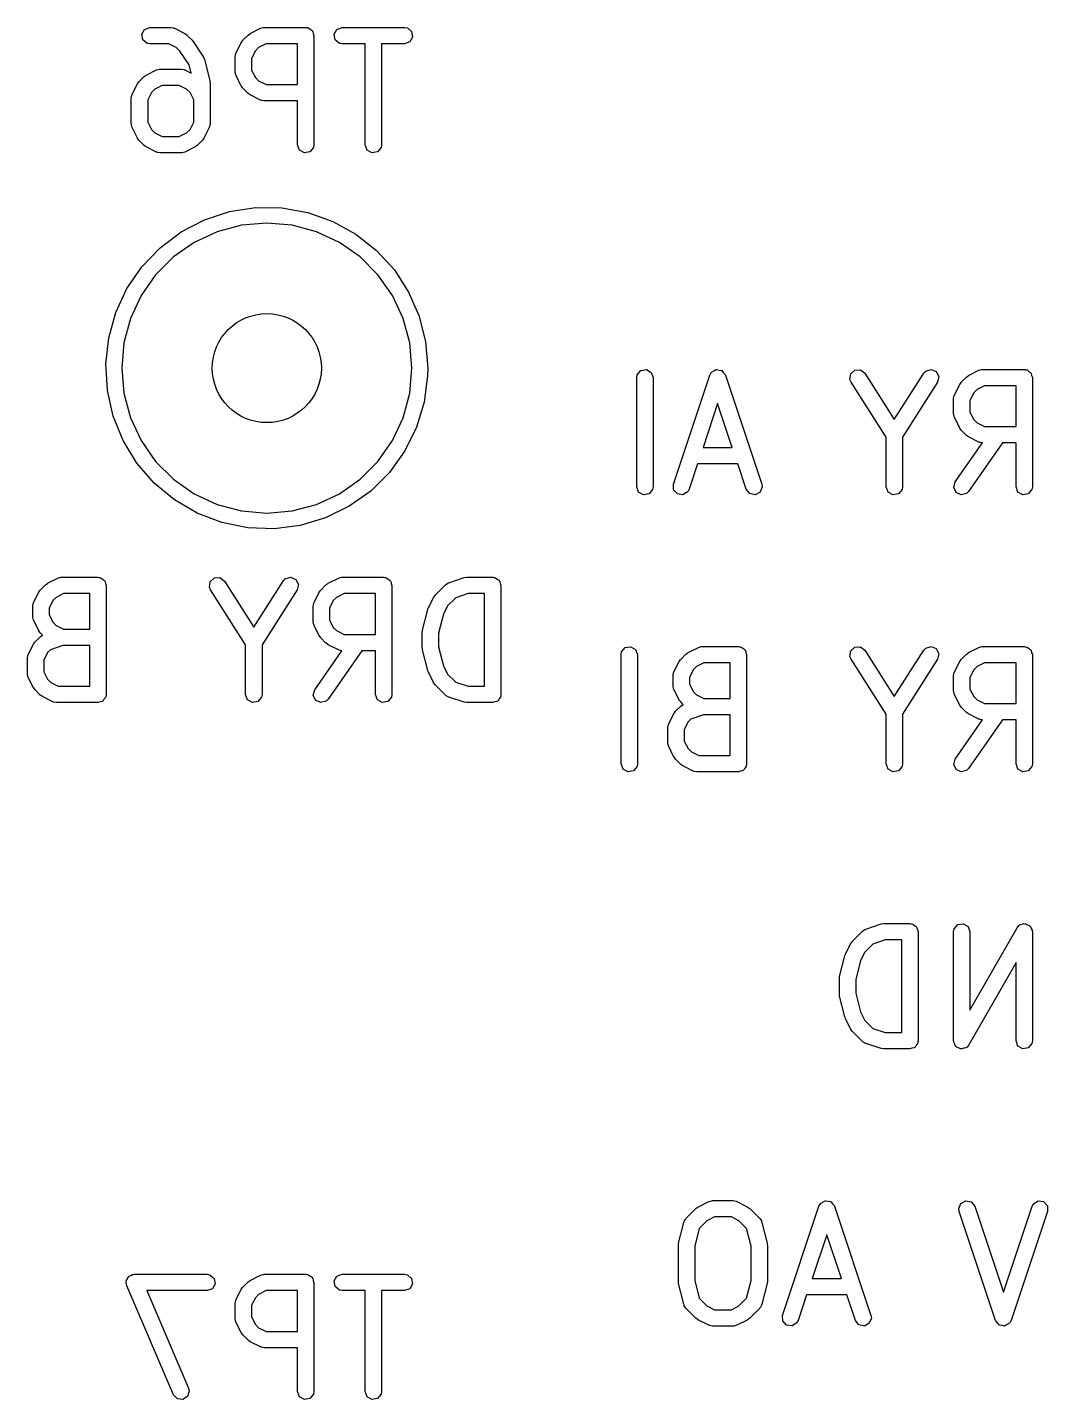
# Model space of a CAD drawing. Extents: x 62 to 228, y -146 to -46.
# Drawn here: x 207.99 to 217.34, y -129.47 to -116.89 of the extents above; entities that cross this region are included whole.
import ezdxf

# ---------------------------------------------------------------- set-up
doc = ezdxf.new("R2010")
doc.units = 0
doc.layers.add('BLACK', color=7, linetype='CONTINUOUS')

msp = doc.modelspace()

# ---------------------------------------------------------------- linework, layer by layer
at = {"layer": 'BLACK', "linetype": 'CONTINUOUS'}
for p, q in [((209.04, -116.954), (209.065, -116.91)), ((209.049, -117.005), (209.04, -116.954)), ((209.065, -116.91), (209.114, -116.892)), ((209.114, -116.892), (209.304, -116.892)), ((209.304, -116.892), (209.33, -116.897)), ((209.33, -116.897), (209.333, -116.9)), ((209.333, -116.9), (209.338, -116.9)), ((209.338, -116.9), (209.433, -116.948)), ((209.433, -116.948), (209.451, -116.961)), ((209.451, -116.961), (209.452, -116.962)), ((209.452, -116.962), (209.5, -117.01)), ((209.965, -117.01), (210.013, -116.962)), ((210.013, -116.962), (210.031, -116.949)), ((210.031, -116.949), (210.032, -116.948)), ((210.032, -116.948), (210.128, -116.9)), ((210.128, -116.9), (210.153, -116.893)), ((210.153, -116.893), (210.157, -116.894)), ((210.157, -116.894), (210.161, -116.892)), ((210.161, -116.892), (210.542, -116.892)), ((210.542, -116.892), (210.552, -116.894)), ((210.552, -116.894), (210.555, -116.894)), ((210.555, -116.894), (210.558, -116.895)), ((210.558, -116.895), (210.568, -116.897)), ((210.568, -116.897), (210.583, -116.909)), ((210.583, -116.909), (210.6, -116.919)), ((210.6, -116.919), (210.602, -116.926)), ((210.602, -116.926), (210.607, -116.93)), ((210.607, -116.93), (210.61, -116.949)), ((210.61, -116.949), (210.617, -116.967)), ((210.617, -116.967), (210.617, -117.967)), ((210.802, -116.954), (210.827, -116.91)), ((210.811, -117.005), (210.802, -116.954)), ((210.827, -116.91), (210.875, -116.892)), ((210.875, -116.892), (211.447, -116.892)), ((211.447, -116.892), (211.473, -116.897)), ((211.473, -116.897), (211.512, -116.93)), ((211.521, -116.98), (211.495, -117.025)), ((211.512, -116.93), (211.521, -116.98)), ((209.088, -117.038), (209.049, -117.005)), ((209.114, -117.042), (209.088, -117.038)), ((209.286, -117.042), (209.114, -117.042)), ((209.355, -117.077), (209.286, -117.042)), ((209.389, -117.11), (209.355, -117.077)), ((209.473, -117.236), (209.389, -117.11)), ((209.5, -117.01), (209.506, -117.019)), ((209.506, -117.019), (209.509, -117.021)), ((209.509, -117.021), (209.605, -117.164)), ((209.904, -117.124), (209.951, -117.029)), ((209.951, -117.029), (209.965, -117.011)), ((209.965, -117.011), (209.965, -117.01)), ((210.08, -117.107), (210.046, -117.176)), ((210.11, -117.077), (210.08, -117.107)), ((210.179, -117.042), (210.11, -117.077)), ((210.467, -117.042), (210.179, -117.042)), ((210.467, -117.416), (210.467, -117.042)), ((210.85, -117.038), (210.811, -117.005)), ((210.875, -117.042), (210.85, -117.038)), ((211.086, -117.042), (210.875, -117.042)), ((211.086, -117.967), (211.086, -117.042)), ((211.447, -117.042), (211.236, -117.042)), ((211.236, -117.042), (211.236, -117.967)), ((211.495, -117.025), (211.447, -117.042)), ((209.491, -117.31), (209.473, -117.236)), ((209.605, -117.164), (209.615, -117.187)), ((209.615, -117.187), (209.615, -117.187)), ((209.615, -117.187), (209.663, -117.378)), ((209.896, -117.158), (209.9, -117.132)), ((209.896, -117.301), (209.896, -117.158)), ((209.9, -117.132), (209.903, -117.129)), ((209.903, -117.129), (209.904, -117.124)), ((210.046, -117.176), (210.046, -117.283)), ((209.013, -117.391), (209.061, -117.343)), ((209.061, -117.343), (209.079, -117.33)), ((209.079, -117.33), (209.08, -117.329)), ((209.08, -117.329), (209.175, -117.281)), ((209.175, -117.281), (209.2, -117.274)), ((209.2, -117.274), (209.205, -117.275)), ((209.205, -117.275), (209.209, -117.273)), ((209.209, -117.273), (209.399, -117.273)), ((209.399, -117.273), (209.425, -117.278)), ((209.425, -117.278), (209.428, -117.281)), ((209.428, -117.281), (209.433, -117.281)), ((209.433, -117.281), (209.491, -117.31)), ((209.897, -117.305), (209.896, -117.301)), ((209.896, -117.309), (209.897, -117.305)), ((209.904, -117.334), (209.896, -117.309)), ((209.951, -117.429), (209.904, -117.334)), ((210.046, -117.283), (210.08, -117.352)), ((210.08, -117.352), (210.11, -117.382)), ((208.951, -117.505), (208.999, -117.41)), ((208.999, -117.41), (209.012, -117.392)), ((209.012, -117.392), (209.013, -117.391)), ((209.158, -117.458), (209.128, -117.488)), ((209.227, -117.423), (209.158, -117.458)), ((209.382, -117.423), (209.227, -117.423)), ((209.45, -117.458), (209.382, -117.423)), ((209.481, -117.488), (209.45, -117.458)), ((209.663, -117.378), (209.664, -117.393)), ((209.664, -117.393), (209.665, -117.396)), ((209.665, -117.396), (209.665, -117.777)), ((209.952, -117.431), (209.951, -117.429)), ((209.965, -117.449), (209.952, -117.431)), ((210.013, -117.497), (209.965, -117.449)), ((210.11, -117.382), (210.179, -117.416)), ((210.179, -117.416), (210.467, -117.416)), ((208.943, -117.539), (208.948, -117.513)), ((208.943, -117.777), (208.943, -117.539)), ((208.948, -117.513), (208.951, -117.51)), ((208.951, -117.51), (208.951, -117.505)), ((209.128, -117.488), (209.093, -117.557)), ((209.093, -117.557), (209.093, -117.759)), ((209.515, -117.557), (209.481, -117.488)), ((209.515, -117.759), (209.515, -117.557)), ((210.014, -117.497), (210.013, -117.497)), ((210.032, -117.511), (210.014, -117.497)), ((210.128, -117.558), (210.032, -117.511)), ((210.132, -117.559), (210.128, -117.558)), ((210.136, -117.562), (210.132, -117.559)), ((210.161, -117.566), (210.136, -117.562)), ((210.467, -117.566), (210.161, -117.566)), ((210.467, -117.967), (210.467, -117.566)), ((208.945, -117.781), (208.943, -117.777)), ((208.944, -117.785), (208.945, -117.781)), ((208.951, -117.81), (208.944, -117.785)), ((208.999, -117.906), (208.951, -117.81)), ((209.093, -117.759), (209.128, -117.828)), ((209.128, -117.828), (209.158, -117.858)), ((209.158, -117.858), (209.227, -117.892)), ((209.382, -117.892), (209.45, -117.858)), ((209.45, -117.858), (209.481, -117.828)), ((209.481, -117.828), (209.515, -117.759)), ((209.657, -117.81), (209.609, -117.906)), ((209.66, -117.803), (209.657, -117.806)), ((209.657, -117.806), (209.657, -117.81)), ((209.665, -117.777), (209.66, -117.803)), ((209, -117.907), (208.999, -117.906)), ((209.013, -117.925), (209, -117.907)), ((209.061, -117.973), (209.013, -117.925)), ((209.062, -117.973), (209.061, -117.973)), ((209.08, -117.987), (209.062, -117.973)), ((209.175, -118.034), (209.08, -117.987)), ((209.227, -117.892), (209.382, -117.892)), ((209.528, -117.987), (209.433, -118.034)), ((209.529, -117.986), (209.528, -117.987)), ((209.548, -117.973), (209.529, -117.986)), ((209.595, -117.925), (209.548, -117.973)), ((209.596, -117.924), (209.595, -117.925)), ((209.609, -117.906), (209.596, -117.924)), ((210.485, -118.016), (210.467, -117.967)), ((210.617, -117.967), (210.613, -117.993)), ((211.104, -118.016), (211.086, -117.967)), ((211.236, -117.967), (211.232, -117.993)), ((209.18, -118.035), (209.175, -118.034)), ((209.183, -118.038), (209.18, -118.035)), ((209.209, -118.042), (209.183, -118.038)), ((209.399, -118.042), (209.209, -118.042)), ((209.403, -118.041), (209.399, -118.042)), ((209.408, -118.042), (209.403, -118.041)), ((209.433, -118.034), (209.408, -118.042)), ((210.529, -118.041), (210.485, -118.016)), ((210.58, -118.032), (210.529, -118.041)), ((210.613, -117.993), (210.58, -118.032)), ((211.148, -118.041), (211.104, -118.016)), ((211.199, -118.032), (211.148, -118.041)), ((211.232, -117.993), (211.199, -118.032)), ((209.613, -118.655), (209.843, -118.58)), ((209.843, -118.58), (210.082, -118.544)), ((210.082, -118.544), (210.324, -118.547)), ((210.324, -118.547), (210.562, -118.589)), ((210.562, -118.589), (210.79, -118.67)), ((209.399, -118.767), (209.613, -118.655)), ((209.954, -118.705), (209.73, -118.765)), ((210.185, -118.685), (209.954, -118.705)), ((210.416, -118.705), (210.185, -118.685)), ((210.64, -118.765), (210.416, -118.705)), ((210.79, -118.67), (211.001, -118.786)), ((209.206, -118.912), (209.399, -118.767)), ((209.52, -118.863), (209.33, -118.996)), ((209.73, -118.765), (209.52, -118.863)), ((210.85, -118.863), (210.64, -118.765)), ((211.04, -118.996), (210.85, -118.863)), ((211.001, -118.786), (211.191, -118.936)), ((209.039, -119.087), (209.206, -118.912)), ((209.33, -118.996), (209.166, -119.16)), ((211.204, -119.16), (211.04, -118.996)), ((211.191, -118.936), (211.354, -119.115)), ((208.902, -119.286), (209.039, -119.087)), ((211.354, -119.115), (211.485, -119.318)), ((209.166, -119.16), (209.033, -119.35)), ((211.337, -119.35), (211.204, -119.16)), ((208.801, -119.506), (208.902, -119.286)), ((209.033, -119.35), (208.935, -119.56)), ((211.435, -119.56), (211.337, -119.35)), ((211.485, -119.318), (211.581, -119.54)), ((208.736, -119.739), (208.801, -119.506)), ((208.935, -119.56), (208.875, -119.784)), ((211.495, -119.784), (211.435, -119.56)), ((211.581, -119.54), (211.64, -119.774)), ((208.71, -119.979), (208.736, -119.739)), ((208.875, -119.784), (208.855, -120.015)), ((211.515, -120.015), (211.495, -119.784)), ((211.64, -119.774), (211.66, -120.015)), ((208.713, -120.015), (208.71, -119.979)), ((208.724, -120.22), (208.713, -120.015)), ((208.855, -120.015), (208.875, -120.246)), ((211.495, -120.246), (211.515, -120.015)), ((211.658, -120.087), (211.627, -120.327)), ((211.66, -120.015), (211.658, -120.087)), ((213.576, -120.102), (213.58, -120.077)), ((213.576, -121.102), (213.576, -120.102)), ((213.58, -120.077), (213.613, -120.037)), ((213.613, -120.037), (213.664, -120.029)), ((213.664, -120.029), (213.708, -120.054)), ((213.708, -120.054), (213.726, -120.102)), ((213.726, -120.102), (213.726, -121.102)), ((213.913, -121.079), (214.246, -120.079)), ((214.246, -120.079), (214.259, -120.056)), ((214.259, -120.056), (214.26, -120.055)), ((214.26, -120.055), (214.261, -120.053)), ((214.261, -120.053), (214.282, -120.041)), ((214.282, -120.041), (214.302, -120.029)), ((214.302, -120.029), (214.304, -120.029)), ((214.304, -120.029), (214.306, -120.028)), ((214.306, -120.028), (214.33, -120.033)), ((214.33, -120.033), (214.353, -120.036)), ((214.353, -120.036), (214.355, -120.038)), ((214.355, -120.038), (214.357, -120.038)), ((214.357, -120.038), (214.371, -120.057)), ((214.371, -120.057), (214.387, -120.075)), ((214.387, -120.075), (214.387, -120.077)), ((214.387, -120.077), (214.389, -120.079)), ((214.389, -120.079), (214.722, -121.079)), ((215.53, -120.119), (215.537, -120.068)), ((215.54, -120.143), (215.53, -120.119)), ((215.537, -120.068), (215.574, -120.033)), ((215.574, -120.033), (215.626, -120.031)), ((215.626, -120.031), (215.666, -120.062)), ((215.666, -120.062), (215.936, -120.486)), ((215.936, -120.486), (216.206, -120.062)), ((216.206, -120.062), (216.224, -120.043)), ((216.224, -120.043), (216.273, -120.027)), ((216.273, -120.027), (216.32, -120.047)), ((216.32, -120.047), (216.344, -120.093)), ((216.344, -120.093), (216.333, -120.143)), ((216.55, -120.145), (216.598, -120.097)), ((216.598, -120.097), (216.616, -120.084)), ((216.616, -120.084), (216.617, -120.083)), ((216.617, -120.083), (216.712, -120.035)), ((216.712, -120.035), (216.737, -120.028)), ((216.737, -120.028), (216.742, -120.029)), ((216.742, -120.029), (216.746, -120.027)), ((216.746, -120.027), (217.127, -120.027)), ((217.127, -120.027), (217.137, -120.029)), ((217.137, -120.029), (217.14, -120.029)), ((217.14, -120.029), (217.143, -120.03)), ((217.143, -120.03), (217.153, -120.032)), ((217.153, -120.032), (217.167, -120.044)), ((217.167, -120.044), (217.184, -120.054)), ((217.184, -120.054), (217.187, -120.061)), ((217.187, -120.061), (217.192, -120.065)), ((217.192, -120.065), (217.195, -120.084)), ((217.195, -120.084), (217.202, -120.102)), ((217.202, -120.102), (217.202, -121.102)), ((208.777, -120.456), (208.724, -120.22)), ((208.875, -120.246), (208.935, -120.47)), ((211.435, -120.47), (211.495, -120.246)), ((215.861, -120.648), (215.54, -120.143)), ((216.333, -120.143), (216.011, -120.648)), ((216.488, -120.259), (216.536, -120.164)), ((216.536, -120.164), (216.549, -120.146)), ((216.549, -120.146), (216.55, -120.145)), ((216.665, -120.242), (216.63, -120.311)), ((216.695, -120.212), (216.665, -120.242)), ((216.764, -120.177), (216.695, -120.212)), ((217.052, -120.177), (216.764, -120.177)), ((217.052, -120.551), (217.052, -120.177)), ((211.627, -120.327), (211.556, -120.558)), ((214.317, -120.34), (214.183, -120.742)), ((214.451, -120.742), (214.317, -120.34)), ((216.48, -120.293), (216.485, -120.267)), ((216.48, -120.436), (216.48, -120.293)), ((216.485, -120.267), (216.488, -120.264)), ((216.488, -120.264), (216.488, -120.259)), ((216.63, -120.311), (216.63, -120.418)), ((208.868, -120.68), (208.777, -120.456)), ((208.935, -120.47), (209.033, -120.68)), ((211.337, -120.68), (211.435, -120.47)), ((216.482, -120.44), (216.48, -120.436)), ((216.481, -120.444), (216.482, -120.44)), ((216.488, -120.469), (216.481, -120.444)), ((216.536, -120.564), (216.488, -120.469)), ((216.63, -120.418), (216.665, -120.487)), ((216.665, -120.487), (216.695, -120.517)), ((211.556, -120.558), (211.449, -120.775)), ((216.537, -120.566), (216.536, -120.564)), ((216.55, -120.584), (216.537, -120.566)), ((216.598, -120.632), (216.55, -120.584)), ((216.599, -120.632), (216.598, -120.632)), ((216.617, -120.646), (216.599, -120.632)), ((216.695, -120.517), (216.764, -120.551)), ((216.764, -120.551), (217.052, -120.551)), ((208.995, -120.886), (208.868, -120.68)), ((209.033, -120.68), (209.166, -120.87)), ((211.204, -120.87), (211.337, -120.68)), ((214.183, -120.742), (214.451, -120.742)), ((215.861, -121.102), (215.861, -120.648)), ((216.011, -120.648), (216.011, -121.102)), ((216.494, -121.059), (216.745, -120.701)), ((216.712, -120.693), (216.617, -120.646)), ((216.928, -120.701), (216.617, -121.145)), ((216.717, -120.694), (216.712, -120.693)), ((216.72, -120.697), (216.717, -120.694)), ((216.745, -120.701), (216.72, -120.697)), ((217.052, -120.701), (216.928, -120.701)), ((217.052, -121.102), (217.052, -120.701)), ((209.166, -120.87), (209.33, -121.034)), ((211.04, -121.034), (211.204, -120.87)), ((211.449, -120.775), (211.308, -120.971)), ((209.153, -121.069), (208.995, -120.886)), ((211.308, -120.971), (211.137, -121.142)), ((214.133, -120.892), (214.055, -121.126)), ((214.501, -120.892), (214.133, -120.892)), ((214.58, -121.126), (214.501, -120.892)), ((209.339, -121.223), (209.153, -121.069)), ((209.33, -121.034), (209.52, -121.167)), ((210.85, -121.167), (211.04, -121.034)), ((213.593, -121.151), (213.576, -121.102)), ((213.721, -121.128), (213.688, -121.167)), ((213.726, -121.102), (213.721, -121.128)), ((213.914, -121.13), (213.913, -121.079)), ((213.948, -121.168), (213.914, -121.13)), ((214.055, -121.126), (214.043, -121.149)), ((214.611, -121.166), (214.58, -121.126)), ((214.726, -121.104), (214.707, -121.152)), ((214.722, -121.079), (214.726, -121.104)), ((215.879, -121.151), (215.861, -121.102)), ((216.007, -121.128), (215.974, -121.167)), ((216.011, -121.102), (216.007, -121.128)), ((216.481, -121.109), (216.494, -121.059)), ((216.502, -121.155), (216.481, -121.109)), ((217.069, -121.151), (217.052, -121.102)), ((217.197, -121.128), (217.164, -121.167)), ((217.202, -121.102), (217.197, -121.128)), ((209.548, -121.345), (209.339, -121.223)), ((209.52, -121.167), (209.73, -121.265)), ((210.64, -121.265), (210.85, -121.167)), ((211.137, -121.142), (210.94, -121.282)), ((213.638, -121.176), (213.593, -121.151)), ((213.688, -121.167), (213.638, -121.176)), ((213.999, -121.176), (213.948, -121.168)), ((214.043, -121.149), (213.999, -121.176)), ((214.662, -121.177), (214.611, -121.166)), ((214.707, -121.152), (214.662, -121.177)), ((215.923, -121.176), (215.879, -121.151)), ((215.974, -121.167), (215.923, -121.176)), ((216.549, -121.177), (216.502, -121.155)), ((216.599, -121.164), (216.549, -121.177)), ((216.617, -121.145), (216.599, -121.164)), ((217.114, -121.176), (217.069, -121.151)), ((217.164, -121.167), (217.114, -121.176)), ((209.773, -121.431), (209.548, -121.345)), ((209.73, -121.265), (209.954, -121.325)), ((209.954, -121.325), (210.185, -121.345)), ((210.185, -121.345), (210.416, -121.325)), ((210.416, -121.325), (210.64, -121.265)), ((210.94, -121.282), (210.723, -121.388)), ((210.01, -121.48), (209.773, -121.431)), ((210.252, -121.488), (210.01, -121.48)), ((210.492, -121.458), (210.252, -121.488)), ((210.723, -121.388), (210.492, -121.458)), ((208.108, -122.05), (208.156, -122.002)), ((208.156, -122.002), (208.174, -121.989)), ((208.174, -121.989), (208.175, -121.988)), ((208.175, -121.988), (208.271, -121.94)), ((208.271, -121.94), (208.295, -121.933)), ((208.295, -121.933), (208.3, -121.934)), ((208.3, -121.934), (208.304, -121.932)), ((208.304, -121.932), (208.637, -121.932)), ((208.637, -121.932), (208.647, -121.934)), ((208.647, -121.934), (208.65, -121.934)), ((208.65, -121.934), (208.653, -121.935)), ((208.653, -121.935), (208.663, -121.937)), ((208.663, -121.937), (208.678, -121.949)), ((208.678, -121.949), (208.695, -121.959)), ((208.695, -121.959), (208.697, -121.966)), ((208.697, -121.966), (208.702, -121.97)), ((208.702, -121.97), (208.706, -121.989)), ((208.706, -121.989), (208.712, -122.007)), ((208.712, -122.007), (208.712, -123.007)), ((209.659, -122.024), (209.666, -121.973)), ((209.666, -121.973), (209.704, -121.938)), ((209.704, -121.938), (209.755, -121.936)), ((209.755, -121.936), (209.796, -121.967)), ((209.796, -121.967), (210.066, -122.391)), ((210.066, -122.391), (210.336, -121.967)), ((210.336, -121.967), (210.354, -121.948)), ((210.354, -121.948), (210.403, -121.932)), ((210.403, -121.932), (210.45, -121.952)), ((210.45, -121.952), (210.474, -121.998)), ((210.474, -121.998), (210.463, -122.048)), ((210.68, -122.05), (210.727, -122.002)), ((210.727, -122.002), (210.746, -121.989)), ((210.746, -121.989), (210.747, -121.988)), ((210.747, -121.988), (210.842, -121.94)), ((210.842, -121.94), (210.867, -121.933)), ((210.867, -121.933), (210.871, -121.934)), ((210.871, -121.934), (210.875, -121.932)), ((210.875, -121.932), (211.256, -121.932)), ((211.256, -121.932), (211.266, -121.934)), ((211.266, -121.934), (211.269, -121.934)), ((211.269, -121.934), (211.272, -121.935)), ((211.272, -121.935), (211.282, -121.937)), ((211.282, -121.937), (211.297, -121.949)), ((211.297, -121.949), (211.314, -121.959)), ((211.314, -121.959), (211.316, -121.966)), ((211.316, -121.966), (211.321, -121.97)), ((211.321, -121.97), (211.325, -121.989)), ((211.325, -121.989), (211.331, -122.007)), ((211.331, -122.007), (211.331, -123.007)), ((211.727, -122.097), (211.822, -122.002)), ((211.822, -122.002), (211.844, -121.987)), ((211.844, -121.987), (211.848, -121.987)), ((211.848, -121.987), (211.852, -121.984)), ((211.852, -121.984), (211.995, -121.936)), ((211.995, -121.936), (212.017, -121.933)), ((212.017, -121.933), (212.018, -121.932)), ((212.018, -121.932), (212.256, -121.932)), ((212.256, -121.932), (212.266, -121.934)), ((212.266, -121.934), (212.269, -121.934)), ((212.269, -121.934), (212.272, -121.935)), ((212.272, -121.935), (212.282, -121.937)), ((212.282, -121.937), (212.297, -121.949)), ((212.297, -121.949), (212.314, -121.959)), ((212.314, -121.959), (212.316, -121.966)), ((212.316, -121.966), (212.321, -121.97)), ((212.321, -121.97), (212.325, -121.989)), ((212.325, -121.989), (212.331, -122.007)), ((212.331, -122.007), (212.331, -123.007)), ((208.046, -122.164), (208.094, -122.069)), ((208.094, -122.069), (208.107, -122.051)), ((208.107, -122.051), (208.108, -122.05)), ((208.253, -122.117), (208.223, -122.147)), ((208.322, -122.082), (208.253, -122.117)), ((208.562, -122.082), (208.322, -122.082)), ((208.562, -122.409), (208.562, -122.082)), ((209.669, -122.048), (209.659, -122.024)), ((209.991, -122.553), (209.669, -122.048)), ((210.463, -122.048), (210.141, -122.553)), ((210.618, -122.164), (210.666, -122.069)), ((210.666, -122.069), (210.679, -122.051)), ((210.679, -122.051), (210.68, -122.05)), ((210.825, -122.117), (210.794, -122.147)), ((210.893, -122.082), (210.825, -122.117)), ((211.181, -122.082), (210.893, -122.082)), ((211.181, -122.456), (211.181, -122.082)), ((211.666, -122.212), (211.713, -122.117)), ((211.713, -122.117), (211.727, -122.099)), ((211.727, -122.099), (211.727, -122.097)), ((211.916, -122.121), (211.842, -122.195)), ((212.031, -122.082), (211.916, -122.121)), ((212.181, -122.082), (212.031, -122.082)), ((212.181, -122.932), (212.181, -122.082)), ((208.039, -122.198), (208.043, -122.172)), ((208.039, -122.293), (208.039, -122.198)), ((208.043, -122.172), (208.046, -122.169)), ((208.046, -122.169), (208.046, -122.164)), ((208.223, -122.147), (208.189, -122.216)), ((208.189, -122.216), (208.189, -122.275)), ((210.61, -122.198), (210.615, -122.172)), ((210.61, -122.341), (210.61, -122.198)), ((210.615, -122.172), (210.617, -122.169)), ((210.617, -122.169), (210.618, -122.164)), ((210.794, -122.147), (210.76, -122.216)), ((210.76, -122.216), (210.76, -122.323)), ((211.612, -122.418), (211.66, -122.227)), ((211.66, -122.227), (211.665, -122.215)), ((211.665, -122.215), (211.666, -122.212)), ((211.842, -122.195), (211.803, -122.272)), ((208.04, -122.297), (208.039, -122.293)), ((208.039, -122.302), (208.04, -122.297)), ((208.046, -122.327), (208.039, -122.302)), ((208.094, -122.422), (208.046, -122.327)), ((208.189, -122.275), (208.223, -122.344)), ((208.223, -122.344), (208.253, -122.374)), ((208.253, -122.374), (208.322, -122.409)), ((210.612, -122.345), (210.61, -122.341)), ((210.61, -122.349), (210.612, -122.345)), ((210.618, -122.374), (210.61, -122.349)), ((210.666, -122.469), (210.618, -122.374)), ((210.76, -122.323), (210.794, -122.392)), ((210.794, -122.392), (210.825, -122.422)), ((211.803, -122.272), (211.76, -122.445)), ((208.061, -122.526), (208.108, -122.478)), ((208.095, -122.423), (208.094, -122.422)), ((208.108, -122.441), (208.095, -122.423)), ((208.13, -122.463), (208.108, -122.441)), ((208.108, -122.478), (208.129, -122.463)), ((208.129, -122.463), (208.13, -122.463)), ((208.322, -122.409), (208.562, -122.409)), ((210.667, -122.471), (210.666, -122.469)), ((210.68, -122.489), (210.667, -122.471)), ((210.727, -122.537), (210.68, -122.489)), ((210.825, -122.422), (210.893, -122.456)), ((210.893, -122.456), (211.181, -122.456)), ((211.61, -122.436), (211.613, -122.421)), ((211.61, -122.579), (211.61, -122.436)), ((211.613, -122.421), (211.612, -122.418)), ((211.76, -122.445), (211.76, -122.57)), ((207.995, -122.648), (207.998, -122.645)), ((207.998, -122.645), (207.999, -122.641)), ((207.999, -122.641), (208.046, -122.545)), ((208.046, -122.545), (208.06, -122.527)), ((208.06, -122.527), (208.061, -122.526)), ((208.175, -122.623), (208.141, -122.692)), ((208.202, -122.597), (208.175, -122.623)), ((208.316, -122.559), (208.202, -122.597)), ((208.562, -122.559), (208.316, -122.559)), ((208.562, -122.932), (208.562, -122.559)), ((209.991, -123.007), (209.991, -122.553)), ((210.141, -122.553), (210.141, -123.007)), ((210.624, -122.964), (210.874, -122.606)), ((210.729, -122.537), (210.727, -122.537)), ((210.747, -122.551), (210.729, -122.537)), ((211.057, -122.606), (210.746, -123.05)), ((210.842, -122.598), (210.747, -122.551)), ((210.846, -122.599), (210.842, -122.598)), ((210.85, -122.602), (210.846, -122.599)), ((210.874, -122.606), (210.85, -122.602)), ((211.181, -122.606), (211.057, -122.606)), ((211.181, -123.007), (211.181, -122.606)), ((211.611, -122.582), (211.61, -122.579)), ((211.612, -122.597), (211.611, -122.582)), ((211.66, -122.787), (211.612, -122.597)), ((211.76, -122.57), (211.803, -122.743)), ((213.433, -122.642), (213.437, -122.617)), ((213.433, -123.642), (213.433, -122.642)), ((213.437, -122.617), (213.47, -122.577)), ((213.47, -122.577), (213.521, -122.569)), ((213.521, -122.569), (213.565, -122.594)), ((213.565, -122.594), (213.583, -122.642)), ((213.583, -122.642), (213.583, -123.642)), ((213.979, -122.685), (214.026, -122.637)), ((214.026, -122.637), (214.045, -122.624)), ((214.045, -122.624), (214.046, -122.623)), ((214.046, -122.623), (214.141, -122.575)), ((214.141, -122.575), (214.166, -122.568)), ((214.166, -122.568), (214.17, -122.569)), ((214.17, -122.569), (214.175, -122.567)), ((214.175, -122.567), (214.508, -122.567)), ((214.508, -122.567), (214.518, -122.569)), ((214.518, -122.569), (214.521, -122.569)), ((214.521, -122.569), (214.524, -122.57)), ((214.524, -122.57), (214.534, -122.572)), ((214.534, -122.572), (214.548, -122.584)), ((214.548, -122.584), (214.565, -122.594)), ((214.565, -122.594), (214.568, -122.601)), ((214.568, -122.601), (214.573, -122.605)), ((214.573, -122.605), (214.576, -122.624)), ((214.576, -122.624), (214.583, -122.642)), ((214.583, -122.642), (214.583, -123.642)), ((215.53, -122.659), (215.537, -122.608)), ((215.537, -122.608), (215.574, -122.573)), ((215.574, -122.573), (215.626, -122.571)), ((215.626, -122.571), (215.666, -122.602)), ((215.666, -122.602), (215.936, -123.026)), ((215.936, -123.026), (216.206, -122.602)), ((216.206, -122.602), (216.224, -122.583)), ((216.224, -122.583), (216.273, -122.567)), ((216.273, -122.567), (216.32, -122.587)), ((216.32, -122.587), (216.344, -122.633)), ((216.344, -122.633), (216.333, -122.683)), ((216.55, -122.685), (216.598, -122.637)), ((216.598, -122.637), (216.616, -122.624)), ((216.616, -122.624), (216.617, -122.623)), ((216.617, -122.623), (216.712, -122.575)), ((216.712, -122.575), (216.737, -122.568)), ((216.737, -122.568), (216.742, -122.569)), ((216.742, -122.569), (216.746, -122.567)), ((216.746, -122.567), (217.127, -122.567)), ((217.127, -122.567), (217.137, -122.569)), ((217.137, -122.569), (217.14, -122.569)), ((217.14, -122.569), (217.143, -122.57)), ((217.143, -122.57), (217.153, -122.572)), ((217.153, -122.572), (217.167, -122.584)), ((217.167, -122.584), (217.184, -122.594)), ((217.184, -122.594), (217.187, -122.601)), ((217.187, -122.601), (217.192, -122.605)), ((217.192, -122.605), (217.195, -122.624)), ((217.195, -122.624), (217.202, -122.642)), ((217.202, -122.642), (217.202, -123.642)), ((207.991, -122.674), (207.995, -122.648)), ((207.991, -122.817), (207.991, -122.674)), ((208.141, -122.692), (208.141, -122.799)), ((211.803, -122.743), (211.842, -122.82)), ((213.917, -122.799), (213.965, -122.704)), ((213.965, -122.704), (213.978, -122.686)), ((213.978, -122.686), (213.979, -122.685)), ((214.124, -122.752), (214.093, -122.782)), ((214.192, -122.717), (214.124, -122.752)), ((214.433, -122.717), (214.192, -122.717)), ((214.433, -123.044), (214.433, -122.717)), ((215.54, -122.683), (215.53, -122.659)), ((215.861, -123.188), (215.54, -122.683)), ((216.333, -122.683), (216.011, -123.188)), ((216.488, -122.799), (216.536, -122.704)), ((216.536, -122.704), (216.549, -122.686)), ((216.549, -122.686), (216.55, -122.685)), ((216.695, -122.752), (216.665, -122.782)), ((216.764, -122.717), (216.695, -122.752)), ((217.052, -122.717), (216.764, -122.717)), ((217.052, -123.091), (217.052, -122.717)), ((207.992, -122.821), (207.991, -122.817)), ((207.991, -122.825), (207.992, -122.821)), ((207.999, -122.85), (207.991, -122.825)), ((208.046, -122.946), (207.999, -122.85)), ((208.141, -122.799), (208.175, -122.868)), ((208.175, -122.868), (208.206, -122.898)), ((211.662, -122.79), (211.66, -122.787)), ((211.666, -122.803), (211.662, -122.79)), ((211.713, -122.898), (211.666, -122.803)), ((211.842, -122.82), (211.916, -122.894)), ((211.916, -122.894), (212.031, -122.932)), ((213.909, -122.833), (213.914, -122.807)), ((213.909, -122.928), (213.909, -122.833)), ((213.914, -122.807), (213.916, -122.804)), ((213.916, -122.804), (213.917, -122.799)), ((214.093, -122.782), (214.059, -122.851)), ((214.059, -122.851), (214.059, -122.91)), ((216.48, -122.833), (216.485, -122.807)), ((216.48, -122.976), (216.48, -122.833)), ((216.485, -122.807), (216.488, -122.804)), ((216.488, -122.804), (216.488, -122.799)), ((216.665, -122.782), (216.63, -122.851)), ((216.63, -122.851), (216.63, -122.958)), ((208.048, -122.947), (208.046, -122.946)), ((208.061, -122.965), (208.048, -122.947)), ((208.108, -123.013), (208.061, -122.965)), ((208.11, -123.013), (208.108, -123.013)), ((208.128, -123.027), (208.11, -123.013)), ((208.206, -122.898), (208.274, -122.932)), ((208.274, -122.932), (208.562, -122.932)), ((208.711, -123.02), (208.71, -123.023)), ((208.712, -123.007), (208.711, -123.017)), ((208.711, -123.017), (208.711, -123.02)), ((210.008, -123.056), (209.991, -123.007)), ((210.141, -123.007), (210.136, -123.033)), ((210.61, -123.014), (210.624, -122.964)), ((210.632, -123.06), (210.61, -123.014)), ((211.199, -123.056), (211.181, -123.007)), ((211.331, -123.007), (211.327, -123.033)), ((211.714, -122.899), (211.713, -122.898)), ((211.727, -122.918), (211.714, -122.899)), ((211.822, -123.013), (211.727, -122.918)), ((211.827, -123.015), (211.822, -123.013)), ((211.829, -123.019), (211.827, -123.015)), ((211.852, -123.031), (211.829, -123.019)), ((212.031, -122.932), (212.181, -122.932)), ((212.33, -123.02), (212.329, -123.023)), ((212.331, -123.007), (212.33, -123.017)), ((212.33, -123.017), (212.33, -123.02)), ((213.911, -122.932), (213.909, -122.928)), ((213.91, -122.937), (213.911, -122.932)), ((213.917, -122.962), (213.91, -122.937)), ((213.965, -123.057), (213.917, -122.962)), ((214.059, -122.91), (214.093, -122.979)), ((214.093, -122.979), (214.124, -123.009)), ((214.124, -123.009), (214.192, -123.044)), ((216.482, -122.98), (216.48, -122.976)), ((216.481, -122.984), (216.482, -122.98)), ((216.488, -123.009), (216.481, -122.984)), ((216.536, -123.104), (216.488, -123.009)), ((216.63, -122.958), (216.665, -123.027)), ((208.223, -123.074), (208.128, -123.027)), ((208.227, -123.075), (208.223, -123.074)), ((208.231, -123.078), (208.227, -123.075)), ((208.256, -123.082), (208.231, -123.078)), ((208.637, -123.082), (208.256, -123.082)), ((208.656, -123.076), (208.637, -123.082)), ((208.675, -123.072), (208.656, -123.076)), ((208.679, -123.067), (208.675, -123.072)), ((208.686, -123.065), (208.679, -123.067)), ((208.695, -123.048), (208.686, -123.065)), ((208.708, -123.033), (208.695, -123.048)), ((208.71, -123.023), (208.708, -123.033)), ((210.053, -123.081), (210.008, -123.056)), ((210.103, -123.072), (210.053, -123.081)), ((210.136, -123.033), (210.103, -123.072)), ((210.678, -123.082), (210.632, -123.06)), ((210.728, -123.069), (210.678, -123.082)), ((210.746, -123.05), (210.728, -123.069)), ((211.243, -123.081), (211.199, -123.056)), ((211.294, -123.072), (211.243, -123.081)), ((211.327, -123.033), (211.294, -123.072)), ((211.995, -123.079), (211.852, -123.031)), ((211.996, -123.078), (211.995, -123.079)), ((212.018, -123.082), (211.996, -123.078)), ((212.256, -123.082), (212.018, -123.082)), ((212.275, -123.076), (212.256, -123.082)), ((212.294, -123.072), (212.275, -123.076)), ((212.298, -123.067), (212.294, -123.072)), ((212.305, -123.065), (212.298, -123.067)), ((212.314, -123.048), (212.305, -123.065)), ((212.327, -123.033), (212.314, -123.048)), ((212.329, -123.023), (212.327, -123.033)), ((213.931, -123.161), (213.979, -123.113)), ((213.966, -123.058), (213.965, -123.057)), ((213.979, -123.076), (213.966, -123.058)), ((214, -123.098), (213.979, -123.076)), ((213.979, -123.113), (214, -123.098)), ((214, -123.098), (214, -123.098)), ((214.192, -123.044), (214.433, -123.044)), ((216.537, -123.106), (216.536, -123.104)), ((216.55, -123.124), (216.537, -123.106)), ((216.598, -123.172), (216.55, -123.124)), ((216.665, -123.027), (216.695, -123.057)), ((216.695, -123.057), (216.764, -123.091)), ((216.764, -123.091), (217.052, -123.091)), ((213.869, -123.276), (213.917, -123.18)), ((213.917, -123.18), (213.93, -123.162)), ((213.93, -123.162), (213.931, -123.161)), ((214.046, -123.258), (214.011, -123.327)), ((214.072, -123.232), (214.046, -123.258)), ((214.187, -123.194), (214.072, -123.232)), ((214.433, -123.194), (214.187, -123.194)), ((214.433, -123.567), (214.433, -123.194)), ((215.861, -123.642), (215.861, -123.188)), ((216.011, -123.188), (216.011, -123.642)), ((216.494, -123.599), (216.745, -123.241)), ((216.599, -123.172), (216.598, -123.172)), ((216.617, -123.186), (216.599, -123.172)), ((216.712, -123.233), (216.617, -123.186)), ((216.928, -123.241), (216.617, -123.685)), ((216.717, -123.234), (216.712, -123.233)), ((216.72, -123.237), (216.717, -123.234)), ((216.745, -123.241), (216.72, -123.237)), ((217.052, -123.241), (216.928, -123.241)), ((217.052, -123.642), (217.052, -123.241)), ((213.861, -123.309), (213.866, -123.283)), ((213.861, -123.452), (213.861, -123.309)), ((213.866, -123.283), (213.869, -123.28)), ((213.869, -123.28), (213.869, -123.276)), ((214.011, -123.327), (214.011, -123.434)), ((213.863, -123.456), (213.861, -123.452)), ((213.862, -123.46), (213.863, -123.456)), ((213.869, -123.485), (213.862, -123.46)), ((213.917, -123.581), (213.869, -123.485)), ((214.011, -123.434), (214.046, -123.503)), ((214.046, -123.503), (214.076, -123.533)), ((213.45, -123.691), (213.433, -123.642)), ((213.583, -123.642), (213.578, -123.668)), ((213.918, -123.582), (213.917, -123.581)), ((213.931, -123.6), (213.918, -123.582)), ((213.979, -123.648), (213.931, -123.6)), ((213.98, -123.648), (213.979, -123.648)), ((213.998, -123.662), (213.98, -123.648)), ((214.076, -123.533), (214.145, -123.567)), ((214.145, -123.567), (214.433, -123.567)), ((214.583, -123.642), (214.581, -123.652)), ((215.879, -123.691), (215.861, -123.642)), ((216.011, -123.642), (216.007, -123.668)), ((216.481, -123.649), (216.494, -123.599)), ((216.502, -123.695), (216.481, -123.649)), ((217.069, -123.691), (217.052, -123.642)), ((217.202, -123.642), (217.197, -123.668)), ((213.495, -123.716), (213.45, -123.691)), ((213.545, -123.707), (213.495, -123.716)), ((213.578, -123.668), (213.545, -123.707)), ((214.093, -123.709), (213.998, -123.662)), ((214.098, -123.71), (214.093, -123.709)), ((214.101, -123.713), (214.098, -123.71)), ((214.127, -123.717), (214.101, -123.713)), ((214.508, -123.717), (214.127, -123.717)), ((214.526, -123.711), (214.508, -123.717)), ((214.545, -123.707), (214.526, -123.711)), ((214.55, -123.702), (214.545, -123.707)), ((214.556, -123.7), (214.55, -123.702)), ((214.566, -123.683), (214.556, -123.7)), ((214.578, -123.668), (214.566, -123.683)), ((214.58, -123.658), (214.578, -123.668)), ((214.582, -123.655), (214.58, -123.658)), ((214.581, -123.652), (214.582, -123.655)), ((215.923, -123.716), (215.879, -123.691)), ((215.974, -123.707), (215.923, -123.716)), ((216.007, -123.668), (215.974, -123.707)), ((216.549, -123.717), (216.502, -123.695)), ((216.599, -123.704), (216.549, -123.717)), ((216.617, -123.685), (216.599, -123.704)), ((217.114, -123.716), (217.069, -123.691)), ((217.164, -123.707), (217.114, -123.716)), ((217.197, -123.668), (217.164, -123.707)), ((215.671, -125.162), (215.675, -125.159)), ((215.675, -125.159), (215.817, -125.111)), ((215.817, -125.111), (215.84, -125.108)), ((215.84, -125.108), (215.841, -125.107)), ((215.841, -125.107), (216.079, -125.107)), ((216.079, -125.107), (216.089, -125.109)), ((216.089, -125.109), (216.092, -125.109)), ((216.092, -125.109), (216.095, -125.11)), ((216.095, -125.11), (216.105, -125.112)), ((216.105, -125.112), (216.12, -125.124)), ((216.12, -125.124), (216.137, -125.134)), ((216.137, -125.134), (216.139, -125.141)), ((216.139, -125.141), (216.144, -125.145)), ((216.144, -125.145), (216.148, -125.164)), ((216.48, -125.182), (216.485, -125.157)), ((216.485, -125.157), (216.518, -125.117)), ((216.518, -125.117), (216.569, -125.109)), ((216.569, -125.109), (216.613, -125.134)), ((216.613, -125.134), (216.63, -125.182)), ((216.63, -125.9), (217.062, -125.145)), ((217.062, -125.145), (217.078, -125.125)), ((217.078, -125.125), (217.085, -125.123)), ((217.085, -125.123), (217.089, -125.117)), ((217.089, -125.117), (217.108, -125.114)), ((217.108, -125.114), (217.127, -125.107)), ((217.127, -125.107), (217.133, -125.11)), ((217.133, -125.11), (217.14, -125.109)), ((217.14, -125.109), (217.157, -125.118)), ((217.157, -125.118), (217.175, -125.125)), ((217.175, -125.125), (217.178, -125.131)), ((217.178, -125.131), (217.184, -125.134)), ((217.184, -125.134), (217.191, -125.152)), ((217.191, -125.152), (217.201, -125.169)), ((215.536, -125.292), (215.549, -125.274)), ((215.549, -125.274), (215.55, -125.272)), ((215.55, -125.272), (215.645, -125.177)), ((215.645, -125.177), (215.667, -125.162)), ((215.667, -125.162), (215.671, -125.162)), ((215.853, -125.257), (215.739, -125.296)), ((216.004, -125.257), (215.853, -125.257)), ((216.004, -126.107), (216.004, -125.257)), ((216.148, -125.164), (216.154, -125.182)), ((216.154, -125.182), (216.154, -126.182)), ((216.48, -126.182), (216.48, -125.182)), ((216.63, -125.182), (216.63, -125.9)), ((217.201, -125.169), (217.2, -125.176)), ((217.2, -125.176), (217.202, -125.182)), ((217.202, -125.182), (217.202, -126.182)), ((215.435, -125.593), (215.483, -125.402)), ((215.483, -125.402), (215.488, -125.39)), ((215.488, -125.387), (215.536, -125.292)), ((215.488, -125.39), (215.488, -125.387)), ((215.665, -125.37), (215.626, -125.447)), ((215.739, -125.296), (215.665, -125.37)), ((215.626, -125.447), (215.583, -125.62)), ((217.052, -125.465), (216.621, -126.22)), ((217.052, -126.182), (217.052, -125.465)), ((215.433, -125.611), (215.435, -125.596)), ((215.433, -125.754), (215.433, -125.611)), ((215.435, -125.596), (215.435, -125.593)), ((215.583, -125.62), (215.583, -125.745)), ((215.434, -125.757), (215.433, -125.754)), ((215.435, -125.772), (215.434, -125.757)), ((215.483, -125.962), (215.435, -125.772)), ((215.583, -125.745), (215.626, -125.918)), ((215.485, -125.965), (215.483, -125.962)), ((215.488, -125.978), (215.485, -125.965)), ((215.536, -126.073), (215.488, -125.978)), ((215.626, -125.918), (215.665, -125.995)), ((215.665, -125.995), (215.739, -126.069)), ((215.537, -126.074), (215.536, -126.073)), ((215.55, -126.093), (215.537, -126.074)), ((215.645, -126.188), (215.55, -126.093)), ((215.739, -126.069), (215.853, -126.107)), ((215.853, -126.107), (216.004, -126.107)), ((215.649, -126.19), (215.645, -126.188)), ((215.652, -126.194), (215.649, -126.19)), ((215.675, -126.206), (215.652, -126.194)), ((215.817, -126.254), (215.675, -126.206)), ((215.819, -126.253), (215.817, -126.254)), ((215.841, -126.257), (215.819, -126.253)), ((216.079, -126.257), (215.841, -126.257)), ((216.098, -126.251), (216.079, -126.257)), ((216.117, -126.247), (216.098, -126.251)), ((216.121, -126.242), (216.117, -126.247)), ((216.127, -126.24), (216.121, -126.242)), ((216.137, -126.223), (216.127, -126.24)), ((216.15, -126.208), (216.137, -126.223)), ((216.151, -126.198), (216.15, -126.208)), ((216.153, -126.195), (216.151, -126.198)), ((216.154, -126.182), (216.153, -126.192)), ((216.153, -126.192), (216.153, -126.195)), ((216.483, -126.189), (216.48, -126.182)), ((216.482, -126.196), (216.483, -126.189)), ((216.491, -126.212), (216.482, -126.196)), ((216.498, -126.231), (216.491, -126.212)), ((216.504, -126.234), (216.498, -126.231)), ((216.508, -126.24), (216.504, -126.234)), ((216.526, -126.247), (216.508, -126.24)), ((216.542, -126.256), (216.526, -126.247)), ((216.549, -126.255), (216.542, -126.256)), ((216.556, -126.257), (216.549, -126.255)), ((216.574, -126.251), (216.556, -126.257)), ((216.593, -126.247), (216.574, -126.251)), ((216.597, -126.242), (216.593, -126.247)), ((216.604, -126.24), (216.597, -126.242)), ((216.621, -126.22), (216.604, -126.24)), ((217.069, -126.231), (217.052, -126.182)), ((217.114, -126.256), (217.069, -126.231)), ((217.164, -126.247), (217.114, -126.256)), ((217.197, -126.208), (217.164, -126.247)), ((217.202, -126.182), (217.197, -126.208)), ((214.141, -127.703), (214.236, -127.655)), ((214.236, -127.655), (214.261, -127.648)), ((214.261, -127.648), (214.266, -127.649)), ((214.266, -127.649), (214.27, -127.647)), ((214.27, -127.647), (214.46, -127.647)), ((214.46, -127.647), (214.486, -127.652)), ((214.486, -127.652), (214.489, -127.655)), ((214.489, -127.655), (214.494, -127.655)), ((214.494, -127.655), (214.589, -127.703)), ((215.246, -127.699), (215.259, -127.676)), ((215.259, -127.676), (215.26, -127.675)), ((215.26, -127.675), (215.261, -127.673)), ((215.261, -127.673), (215.282, -127.661)), ((215.282, -127.661), (215.302, -127.649)), ((215.302, -127.649), (215.304, -127.649)), ((215.304, -127.649), (215.306, -127.648)), ((215.306, -127.648), (215.33, -127.653)), ((215.33, -127.653), (215.353, -127.656)), ((215.353, -127.656), (215.355, -127.658)), ((215.355, -127.658), (215.357, -127.658)), ((215.357, -127.658), (215.371, -127.677)), ((216.528, -127.72), (216.547, -127.673)), ((216.547, -127.673), (216.592, -127.648)), ((216.592, -127.648), (216.642, -127.658)), ((216.642, -127.658), (216.674, -127.699)), ((217.199, -127.699), (217.211, -127.676)), ((217.211, -127.676), (217.255, -127.649)), ((217.255, -127.649), (217.305, -127.656)), ((217.305, -127.656), (217.34, -127.695)), ((214.026, -127.812), (214.121, -127.717)), ((214.121, -127.717), (214.14, -127.704)), ((214.14, -127.704), (214.141, -127.703)), ((214.287, -127.797), (214.219, -127.832)), ((214.443, -127.797), (214.287, -127.797)), ((214.511, -127.832), (214.443, -127.797)), ((214.589, -127.703), (214.607, -127.716)), ((214.607, -127.716), (214.609, -127.717)), ((214.609, -127.717), (214.704, -127.812)), ((214.913, -128.699), (215.246, -127.699)), ((215.371, -127.677), (215.387, -127.695)), ((215.387, -127.695), (215.387, -127.697)), ((215.387, -127.697), (215.389, -127.699)), ((215.389, -127.699), (215.722, -128.699)), ((216.532, -127.746), (216.528, -127.72)), ((216.865, -128.746), (216.532, -127.746)), ((216.674, -127.699), (216.936, -128.485)), ((216.936, -128.485), (217.199, -127.699)), ((217.341, -127.746), (217.008, -128.746)), ((217.34, -127.695), (217.341, -127.746)), ((213.959, -128.038), (214.007, -127.847)), ((214.007, -127.847), (214.017, -127.823)), ((214.017, -127.823), (214.023, -127.819)), ((214.023, -127.819), (214.026, -127.812)), ((214.147, -127.904), (214.107, -128.065)), ((214.219, -127.832), (214.147, -127.904)), ((214.583, -127.904), (214.511, -127.832)), ((214.623, -128.065), (214.583, -127.904)), ((214.704, -127.812), (214.719, -127.834)), ((214.719, -127.834), (214.719, -127.841)), ((214.719, -127.841), (214.723, -127.847)), ((214.723, -127.847), (214.771, -128.038)), ((213.957, -128.056), (213.959, -128.041)), ((213.959, -128.041), (213.959, -128.038)), ((214.771, -128.038), (214.772, -128.052)), ((214.772, -128.052), (214.773, -128.056)), ((215.317, -127.96), (215.183, -128.362)), ((215.451, -128.362), (215.317, -127.96)), ((213.957, -128.389), (213.957, -128.056)), ((214.107, -128.065), (214.107, -128.38)), ((214.623, -128.38), (214.623, -128.065)), ((214.773, -128.056), (214.773, -128.389)), ((208.896, -128.402), (208.898, -128.393)), ((208.902, -128.427), (208.896, -128.402)), ((208.897, -128.384), (208.906, -128.369)), ((208.898, -128.393), (208.897, -128.384)), ((209.33, -129.427), (208.902, -128.427)), ((208.906, -128.369), (208.911, -128.352)), ((208.911, -128.352), (208.918, -128.348)), ((208.918, -128.348), (208.923, -128.34)), ((208.923, -128.34), (208.939, -128.334)), ((208.939, -128.334), (208.954, -128.324)), ((208.954, -128.324), (208.962, -128.325)), ((208.962, -128.325), (208.971, -128.322)), ((208.971, -128.322), (209.637, -128.322)), ((209.637, -128.322), (209.663, -128.327)), ((209.663, -128.327), (209.702, -128.36)), ((209.711, -128.41), (209.686, -128.455)), ((209.702, -128.36), (209.711, -128.41)), ((209.965, -128.44), (210.013, -128.392)), ((210.013, -128.392), (210.031, -128.379)), ((210.031, -128.379), (210.032, -128.378)), ((210.032, -128.378), (210.128, -128.33)), ((210.128, -128.33), (210.153, -128.323)), ((210.153, -128.323), (210.157, -128.324)), ((210.157, -128.324), (210.161, -128.322)), ((210.161, -128.322), (210.542, -128.322)), ((210.542, -128.322), (210.552, -128.324)), ((210.552, -128.324), (210.555, -128.324)), ((210.555, -128.324), (210.558, -128.325)), ((210.558, -128.325), (210.568, -128.327)), ((210.568, -128.327), (210.583, -128.339)), ((210.583, -128.339), (210.6, -128.349)), ((210.6, -128.349), (210.602, -128.356)), ((210.602, -128.356), (210.607, -128.36)), ((210.607, -128.36), (210.61, -128.379)), ((210.61, -128.379), (210.617, -128.397)), ((210.617, -128.397), (210.617, -129.397)), ((210.802, -128.384), (210.827, -128.34)), ((210.811, -128.435), (210.802, -128.384)), ((210.827, -128.34), (210.875, -128.322)), ((210.875, -128.322), (211.447, -128.322)), ((211.447, -128.322), (211.473, -128.327)), ((211.473, -128.327), (211.512, -128.36)), ((211.521, -128.41), (211.495, -128.455)), ((211.512, -128.36), (211.521, -128.41)), ((213.958, -128.392), (213.957, -128.389)), ((213.959, -128.407), (213.958, -128.392)), ((214.007, -128.598), (213.959, -128.407)), ((214.107, -128.38), (214.147, -128.541)), ((214.583, -128.541), (214.623, -128.38)), ((214.771, -128.407), (214.723, -128.598)), ((214.773, -128.389), (214.771, -128.404)), ((214.771, -128.404), (214.771, -128.407)), ((215.183, -128.362), (215.451, -128.362)), ((209.637, -128.472), (209.084, -128.472)), ((209.084, -128.472), (209.468, -129.368)), ((209.686, -128.455), (209.637, -128.472)), ((209.903, -128.559), (209.904, -128.554)), ((209.904, -128.554), (209.951, -128.459)), ((209.951, -128.459), (209.965, -128.441)), ((209.965, -128.441), (209.965, -128.44)), ((210.08, -128.537), (210.046, -128.606)), ((210.11, -128.507), (210.08, -128.537)), ((210.179, -128.472), (210.11, -128.507)), ((210.467, -128.472), (210.179, -128.472)), ((210.467, -128.846), (210.467, -128.472)), ((210.85, -128.468), (210.811, -128.435)), ((210.875, -128.472), (210.85, -128.468)), ((211.086, -128.472), (210.875, -128.472)), ((211.086, -129.397), (211.086, -128.472)), ((211.447, -128.472), (211.236, -128.472)), ((211.236, -128.472), (211.236, -129.397)), ((211.495, -128.455), (211.447, -128.472)), ((214.147, -128.541), (214.219, -128.613)), ((214.511, -128.613), (214.583, -128.541)), ((215.133, -128.512), (215.055, -128.746)), ((215.501, -128.512), (215.133, -128.512)), ((215.58, -128.746), (215.501, -128.512)), ((209.896, -128.588), (209.9, -128.562)), ((209.896, -128.731), (209.896, -128.588)), ((209.9, -128.562), (209.903, -128.559)), ((210.046, -128.606), (210.046, -128.713)), ((214.011, -128.604), (214.007, -128.598)), ((214.011, -128.611), (214.011, -128.604)), ((214.026, -128.633), (214.011, -128.611)), ((214.121, -128.728), (214.026, -128.633)), ((214.219, -128.613), (214.287, -128.647)), ((214.287, -128.647), (214.443, -128.647)), ((214.443, -128.647), (214.511, -128.613)), ((214.704, -128.633), (214.609, -128.728)), ((214.707, -128.626), (214.704, -128.633)), ((214.713, -128.622), (214.707, -128.626)), ((214.723, -128.598), (214.713, -128.622)), ((209.897, -128.735), (209.896, -128.731)), ((209.896, -128.739), (209.897, -128.735)), ((209.904, -128.764), (209.896, -128.739)), ((209.951, -128.859), (209.904, -128.764)), ((210.046, -128.713), (210.08, -128.782)), ((210.08, -128.782), (210.11, -128.812)), ((214.123, -128.728), (214.121, -128.728)), ((214.141, -128.742), (214.123, -128.728)), ((214.236, -128.789), (214.141, -128.742)), ((214.241, -128.79), (214.236, -128.789)), ((214.244, -128.793), (214.241, -128.79)), ((214.27, -128.797), (214.244, -128.793)), ((214.46, -128.797), (214.27, -128.797)), ((214.464, -128.796), (214.46, -128.797)), ((214.469, -128.797), (214.464, -128.796)), ((214.494, -128.789), (214.469, -128.797)), ((214.589, -128.742), (214.494, -128.789)), ((214.59, -128.741), (214.589, -128.742)), ((214.609, -128.728), (214.59, -128.741)), ((214.914, -128.75), (214.913, -128.699)), ((214.948, -128.788), (214.914, -128.75)), ((214.999, -128.796), (214.948, -128.788)), ((215.043, -128.769), (214.999, -128.796)), ((215.055, -128.746), (215.043, -128.769)), ((215.611, -128.786), (215.58, -128.746)), ((215.662, -128.797), (215.611, -128.786)), ((215.707, -128.772), (215.662, -128.797)), ((215.726, -128.724), (215.707, -128.772)), ((215.722, -128.699), (215.726, -128.724)), ((216.867, -128.748), (216.865, -128.746)), ((216.867, -128.75), (216.867, -128.748)), ((216.882, -128.768), (216.867, -128.75)), ((216.897, -128.786), (216.882, -128.768)), ((216.899, -128.787), (216.897, -128.786)), ((216.901, -128.788), (216.899, -128.787)), ((216.924, -128.792), (216.901, -128.788)), ((216.947, -128.797), (216.924, -128.792)), ((216.949, -128.796), (216.947, -128.797)), ((216.951, -128.796), (216.949, -128.796)), ((216.972, -128.783), (216.951, -128.796)), ((216.993, -128.772), (216.972, -128.783)), ((216.995, -128.769), (216.993, -128.77)), ((216.993, -128.77), (216.993, -128.772)), ((217.008, -128.746), (216.995, -128.769)), ((209.952, -128.861), (209.951, -128.859)), ((209.965, -128.879), (209.952, -128.861)), ((210.013, -128.927), (209.965, -128.879)), ((210.014, -128.927), (210.013, -128.927)), ((210.032, -128.941), (210.014, -128.927)), ((210.11, -128.812), (210.179, -128.846)), ((210.179, -128.846), (210.467, -128.846)), ((210.128, -128.988), (210.032, -128.941)), ((210.132, -128.989), (210.128, -128.988)), ((210.136, -128.992), (210.132, -128.989)), ((210.161, -128.996), (210.136, -128.992)), ((210.467, -128.996), (210.161, -128.996)), ((210.467, -129.397), (210.467, -128.996)), ((209.365, -129.464), (209.33, -129.427)), ((209.474, -129.393), (209.459, -129.442)), ((209.468, -129.368), (209.474, -129.393)), ((210.485, -129.446), (210.467, -129.397)), ((210.613, -129.423), (210.58, -129.462)), ((210.617, -129.397), (210.613, -129.423)), ((211.104, -129.446), (211.086, -129.397)), ((211.232, -129.423), (211.199, -129.462)), ((211.236, -129.397), (211.232, -129.423)), ((209.416, -129.47), (209.365, -129.464)), ((209.459, -129.442), (209.416, -129.47)), ((210.529, -129.471), (210.485, -129.446)), ((210.58, -129.462), (210.529, -129.471)), ((211.148, -129.471), (211.104, -129.446)), ((211.199, -129.462), (211.148, -129.471))]:
    msp.add_line(p, q, dxfattribs=at)
at = {"layer": 'BLACK'}
msp.add_circle((210.185, -120.015), 0.5, dxfattribs=at)

doc.saveas('drawing.dxf')
